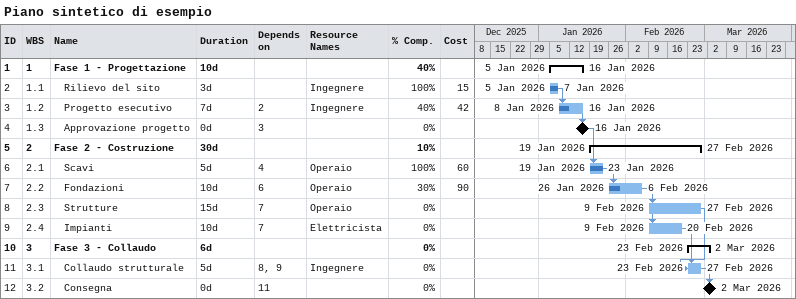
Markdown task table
Piano sintetico di esempio

| ID | WBS | Task | Duration | Start | Finish | Predecessors | Resources | % complete | Cost |
|---|---|---|---|---|---|---|---|---|---|
| 1 | 1 | **Fase 1 - Progettazione** | 10d | 2026-01-05 | 2026-01-16 |  |  | 40 |  |
| 2 | 1.1 | Rilievo del sito | 3d | 2026-01-05 | 2026-01-07 |  | Ingegnere | 100 | 15 |
| 3 | 1.2 | Progetto esecutivo | 7d | 2026-01-08 | 2026-01-16 | 2 | Ingegnere | 40 | 42 |
| 4 | 1.3 | Approvazione progetto | 0d | 2026-01-16 | 2026-01-16 | 3 |  | 0 |  |
| 5 | 2 | **Fase 2 - Costruzione** | 30d | 2026-01-19 | 2026-02-27 |  |  | 10 |  |
| 6 | 2.1 | Scavi | 5d | 2026-01-19 | 2026-01-23 | 4 | Operaio | 100 | 60 |
| 7 | 2.2 | Fondazioni | 10d | 2026-01-26 | 2026-02-06 | 6 | Operaio | 30 | 90 |
| 8 | 2.3 | Strutture | 15d | 2026-02-09 | 2026-02-27 | 7 | Operaio | 0 |  |
| 9 | 2.4 | Impianti | 10d | 2026-02-09 | 2026-02-20 | 7 | Elettricista | 0 |  |
| 10 | 3 | **Fase 3 - Collaudo** | 6d | 2026-02-23 | 2026-03-02 |  |  | 0 |  |
| 11 | 3.1 | Collaudo strutturale | 5d | 2026-02-23 | 2026-02-27 | 8, 9 | Ingegnere | 0 |  |
| 12 | 3.2 | Consegna | 0d | 2026-03-02 | 2026-03-02 | 11 |  | 0 |  |
